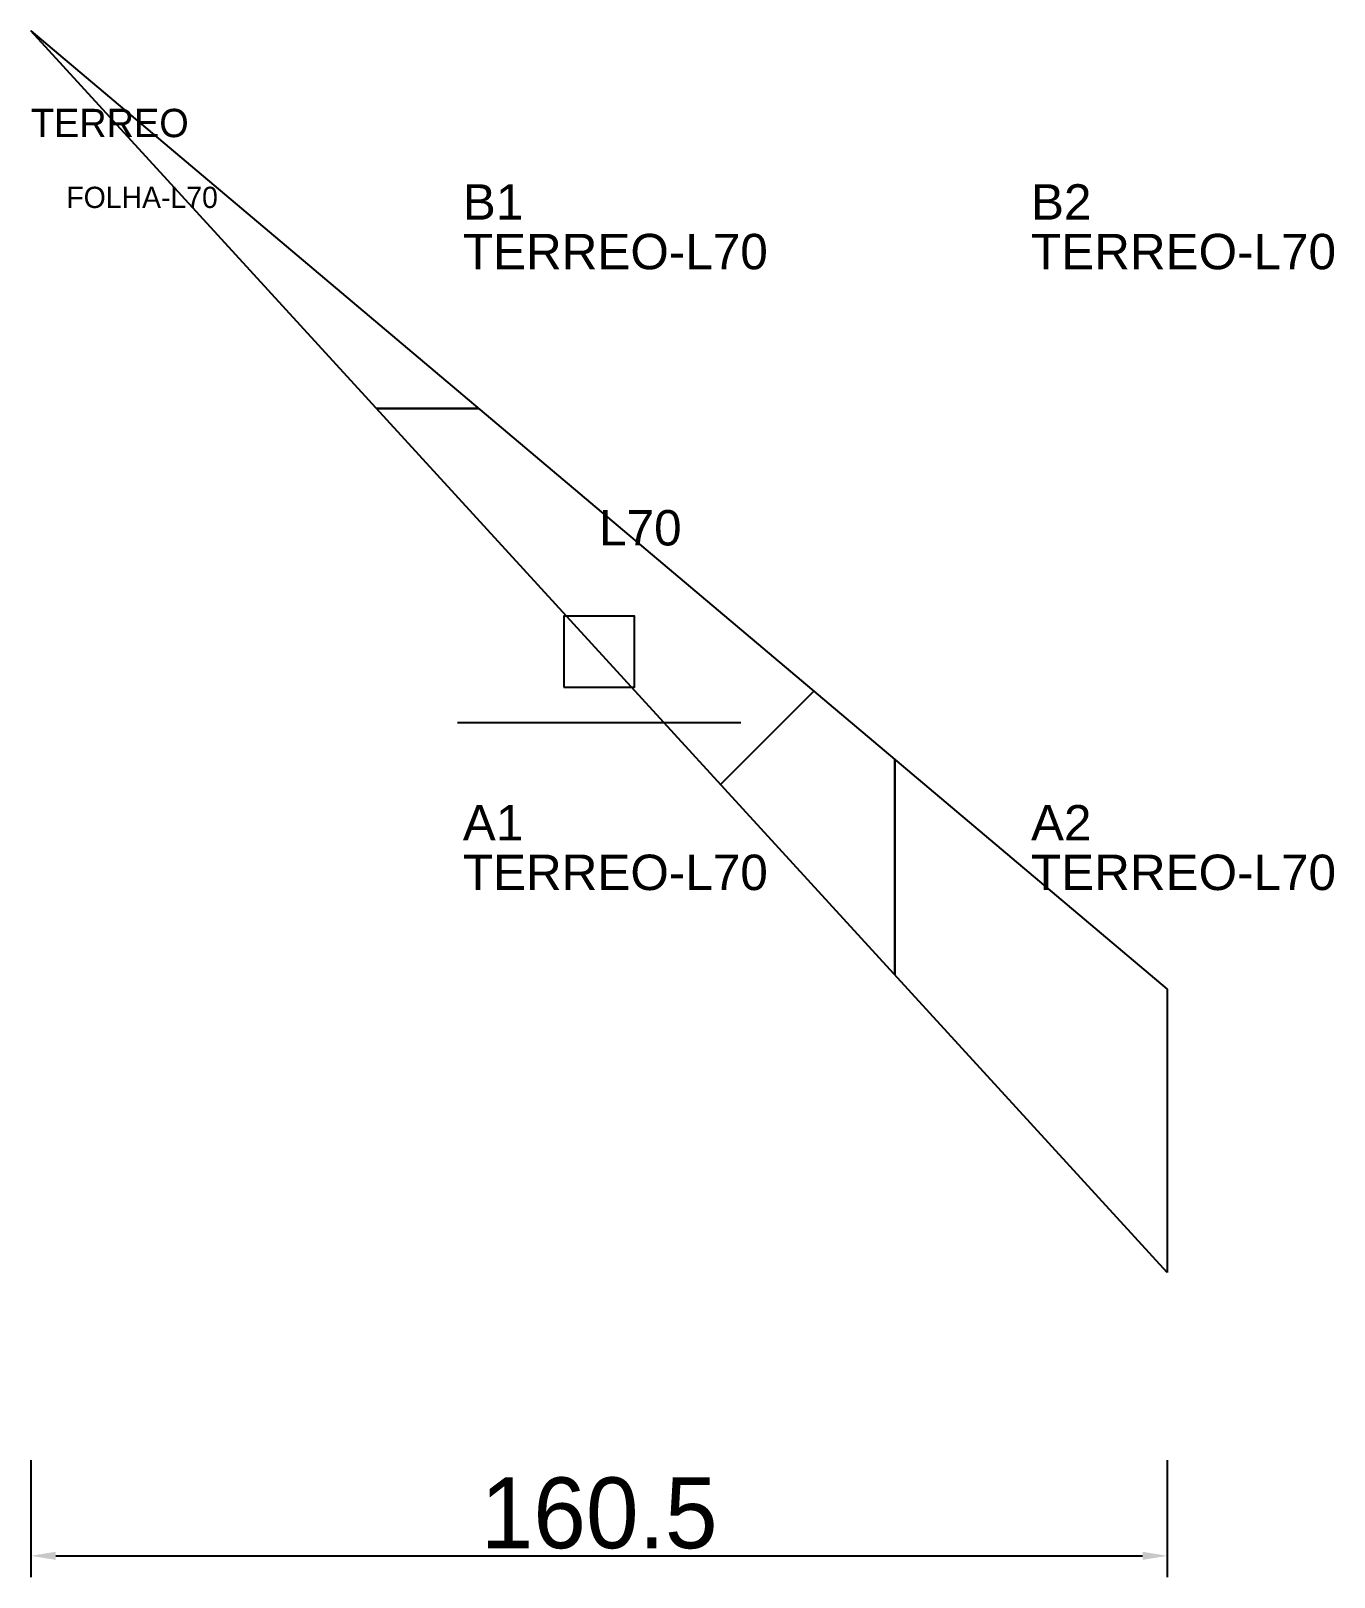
# Model space of a CAD drawing. Header units: metres. Extents: x 222 to 406, y -17 to 202.
import ezdxf

# ---------------------------------------------------------------- set-up
doc = ezdxf.new("R2010")
doc.units = ezdxf.units.M
for name, color, linetype in [('3', 3, 'CONTINUOUS'), ('AUX00', 7, 'CONTINUOUS'), ('COTA', 241, 'CONTINUOUS'), ('FOLHA', 255, 'CONTINUOUS'), ('Hachura', 251, 'CONTINUOUS'), ('NOMENCLATURA', 7, 'CONTINUOUS'), ('Nível', 160, 'CONTINUOUS'), ('Painéis', 200, 'CONTINUOUS'), ('Pilares', 5, 'CONTINUOUS'), ('SARR_2.2x7', 40, 'CONTINUOUS')]:
    doc.layers.add(name, color=color, linetype=linetype)
doc.styles.add('ARIAL', font='Arial.ttf')
doc.styles.add('STR_STANDARD', font='arial.ttf')
doc.dimstyles.new('EZ DXF', dxfattribs={"dimtxt": 10, "dimasz": 3.5, "dimexe": 3, "dimexo": 1.5, "dimgap": 1, "dimtad": 1, "dimdec": 1, "dimdsep": 46, "dimcen": 2.5, "dimazin": 3, "dimtfac": 1, "dimtmove": 0, "dimatfit": 3})

msp = doc.modelspace()

# ---------------------------------------------------------------- hatches: boundary and pattern name
at = {"layer": 'Hachura'}
h = msp.add_hatch(dxfattribs=at)
h.set_pattern_fill('ANSI31', scale=50)
h.paths.add_polyline_path([(222.2, 201.5), (382.7, 66.2), (382.7, 26.2)])
h = msp.add_hatch(dxfattribs=at)
h.set_pattern_fill('ANSI31', scale=50)
h.paths.add_polyline_path([(222.2, 201.5), (382.7, 66.2), (382.7, 26.2)])

# ---------------------------------------------------------------- linework, layer by layer
at = {"layer": '3'}
for points in [[(271, 148.2), (285.43, 148.2)], [(271, 148.2), (285.43, 148.2)], [(344.2, 68.25), (344.2, 98.66)], [(344.2, 68.25), (344.2, 98.66)]]:
    msp.add_lwpolyline(points, close=True, dxfattribs=at)
at = {"layer": 'Painéis', "color": 200}
for p, q in [((222.2, 201.5), (382.7, 66.2)), ((382.7, 26.2), (222.2, 201.5)), ((222.2, 201.5), (382.7, 66.2)), ((382.7, 26.2), (222.2, 201.5)), ((382.7, 66.2), (382.7, 26.2)), ((382.7, 66.2), (382.7, 26.2))]:
    msp.add_line(p, q, dxfattribs=at)
at = {"layer": 'Pilares'}
msp.add_lwpolyline([(297.45, 108.85), (307.45, 108.85), (307.45, 118.85), (297.45, 118.85)], close=True, dxfattribs=at)
msp.add_lwpolyline([(297.45, 108.85), (307.45, 108.85), (307.45, 118.85), (297.45, 118.85)], close=True, dxfattribs=at)
at = {"layer": 'SARR_2.2x7'}
msp.add_line((282.45, 103.85), (322.45, 103.85), dxfattribs=at)
msp.add_line((282.45, 103.85), (322.45, 103.85), dxfattribs=at)

# ---------------------------------------------------------------- texts
at = {"layer": '3', "style": 'STR_STANDARD'}
for s, p in [('B1', (283.2, 174.85)), ('B1', (283.2, 174.85)), ('B2', (363.45, 174.85)), ('B2', (363.45, 174.85)), ('A1', (283.2, 87.2)), ('A1', (283.2, 87.2)), ('A2', (363.45, 87.2)), ('A2', (363.45, 87.2))]:
    msp.add_text(s, height=5, dxfattribs=at).set_placement(p)
at = {"layer": 'AUX00', "style": 'STR_STANDARD'}
for p in [(283.2, 167.85), (283.2, 167.85), (363.45, 167.85), (363.45, 167.85), (283.2, 80.2), (283.2, 80.2), (363.45, 80.2), (363.45, 80.2)]:
    msp.add_text('TERREO-L70', height=5, dxfattribs=at).set_placement(p)
at = {"layer": 'FOLHA'}
msp.add_text('FOLHA-L70', height=3, dxfattribs=at).set_placement((227.2, 176.5))
msp.add_text('FOLHA-L70', height=3, dxfattribs=at).set_placement((227.2, 176.5))
at = {"layer": 'NOMENCLATURA', "insert": (302.45, 133.85), "char_height": 5, "attachment_point": 1, "style": 'ARIAL'}
msp.add_mtext('L70', dxfattribs=at)
msp.add_mtext('L70', dxfattribs=at)
at = {"layer": 'Nível'}
msp.add_text('TERREO', height=4, dxfattribs=at).set_placement((222.2, 186.5))
msp.add_text('TERREO', height=4, dxfattribs=at).set_placement((222.2, 186.5))

# ---------------------------------------------------------------- dimensions: what is measured, and where the dimension line sits
at = {"layer": 'COTA'}
msp.add_linear_dim(base=(222.2, -13.8), p1=(222.2, 1.2), p2=(382.7, 1.2), dimstyle='EZ DXF', dxfattribs=at).render()
msp.add_linear_dim(base=(222.2, -13.8), p1=(222.2, 1.2), p2=(382.7, 1.2), dimstyle='EZ DXF', dxfattribs=at).render()

doc.saveas('drawing.dxf')
